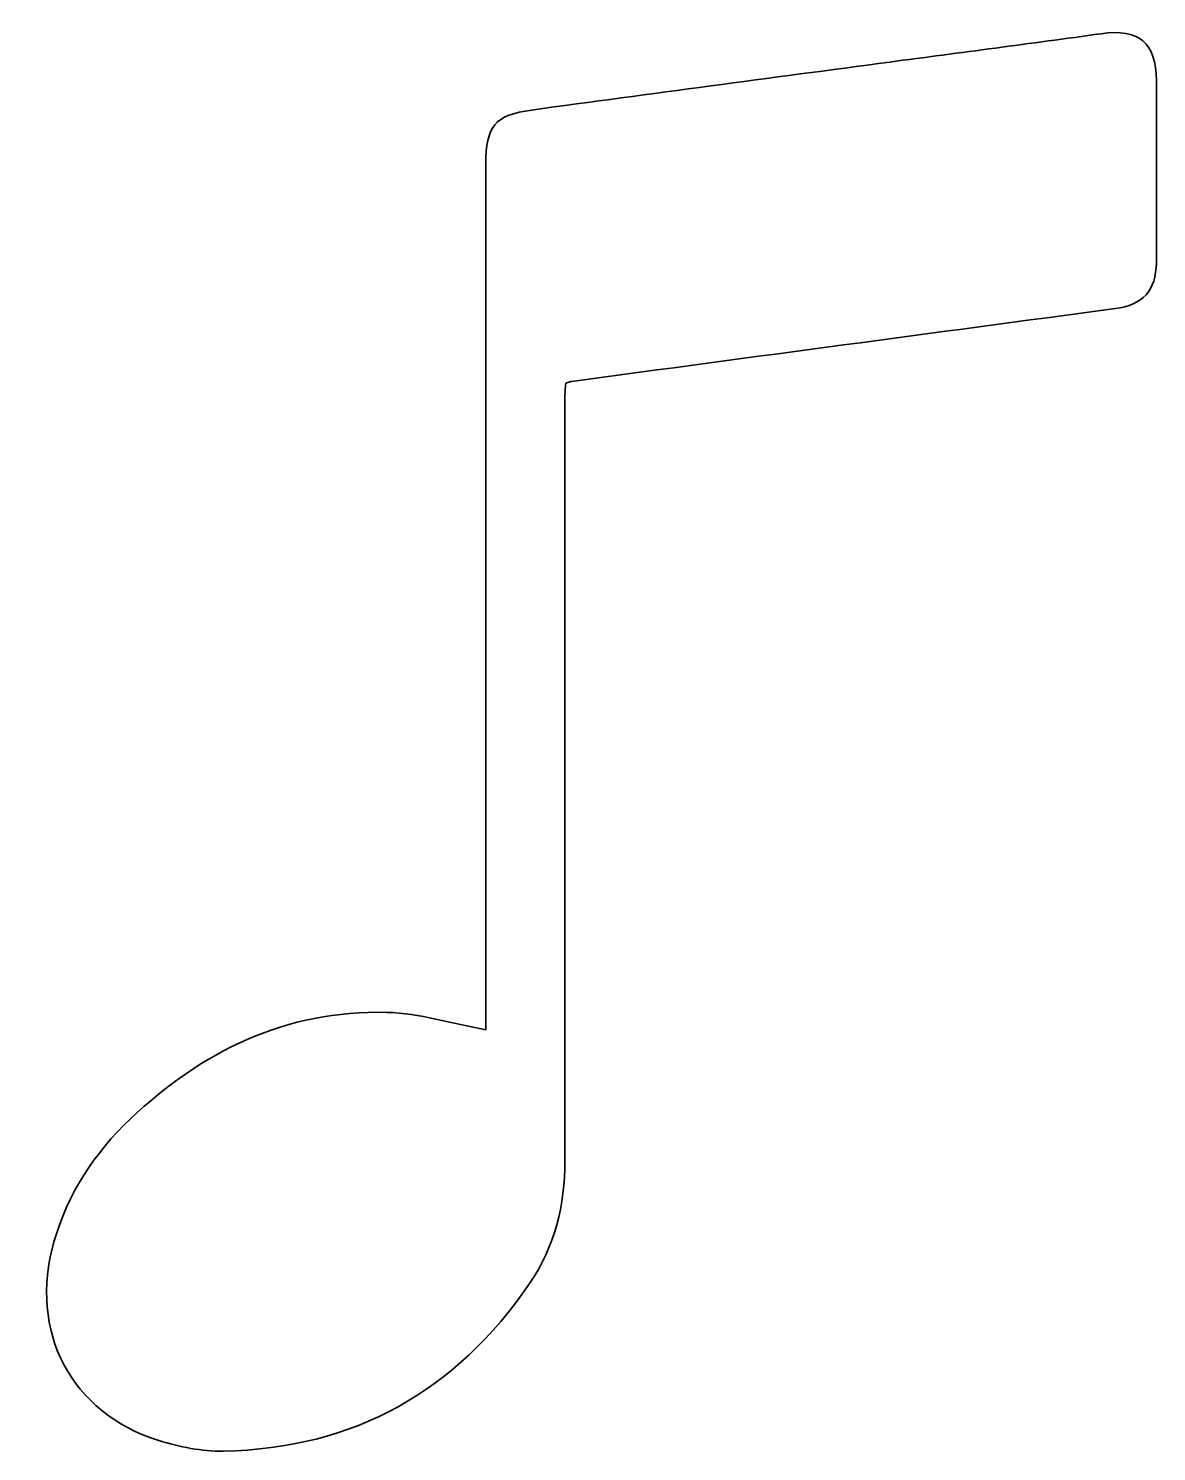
# Model space of a CAD drawing. Header units: inches. Extents: x 2.01 to 7.56, y 0.64 to 7.64.
import ezdxf

# ---------------------------------------------------------------- set-up
doc = ezdxf.new("R2010")
doc.units = ezdxf.units.IN
doc.header["$MEASUREMENT"] = 0
doc.layers.add('LAYER_1', color=179, linetype='Continuous')

# ---------------------------------------------------------------- blocks, each defined once
blk = doc.blocks.new('BLOCK 2')
at = {"layer": 'LAYER_1', "color": 7, "lineweight": 35}
for points, knots in [([(0.3859, 4.6193), (0.9725, 4.6995), (1.5594, 4.7769), (2.1462, 4.8553), (2.493, 4.9017), (2.8399, 4.9464), (3.1864, 4.9948), (3.3716, 5.0207), (3.4574, 4.951), (3.4578, 4.7643)], [3, 3, 3, 3, 4, 4, 4, 5, 5, 5, 6, 6, 6, 6]), ([(0.1603, 0.0936), (0.1603, 0.1104), (0.1603, 0.1425), (0.1603, 0.1746), (0.1603, 1.5672), (0.1603, 2.9597), (0.1603, 4.3523)], [0, 0, 0, 0, 1, 1, 1, 2, 2, 2, 2]), ([(3.4577, 3.8673), (3.4572, 3.7317), (3.3902, 3.6601), (3.2553, 3.6421), (2.3644, 3.5232), (1.4736, 3.4039), (0.5828, 3.2844), (0.5751, 3.2834), (0.5677, 3.2798), (0.5529, 3.2749)], [7, 7, 7, 7, 8, 8, 8, 9, 9, 9, 10, 10, 10, 10]), ([(0.5529, 3.2749), (0.5514, 3.251), (0.5485, 3.2251), (0.5485, 3.1992), (0.5485, 1.9494), (0.5484, 0.6996), (0.5491, -0.5502)], [10, 10, 10, 10, 11, 11, 11, 12, 12, 12, 12])]:
    blk.add_open_spline(points, degree=3, knots=knots, dxfattribs=at)
for points in [[(3.4578, 4.7643), (3.4584, 4.4653), (3.4586, 4.1663), (3.4577, 3.8673)], [(0.1603, 4.3523), (0.1603, 4.5399), (0.2027, 4.5942), (0.3859, 4.6193)], [(-1.5891, -0.3456), (-1.236, -0.0099), (-0.8217, 0.1914), (-0.327, 0.1798)], [(-0.327, 0.1798), (-0.1668, 0.1761), (-0.0078, 0.1247), (0.1603, 0.0936)], [(-1.9638, -0.949), (-1.8968, -0.7125), (-1.7656, -0.5134), (-1.5891, -0.3456)], [(0.5491, -0.5502), (0.5492, -0.7686), (0.4988, -0.9728), (0.3755, -1.1538)], [(-1.448, -1.9268), (-1.8815, -1.7903), (-2.0893, -1.3921), (-1.9638, -0.949)], [(0.3755, -1.1538), (0.014, -1.6843), (-0.4871, -1.9666), (-1.1312, -1.9791)], [(-1.1312, -1.9791), (-1.2367, -1.9811), (-1.3466, -1.9587), (-1.448, -1.9268)]]:
    blk.add_open_spline(points, degree=3, dxfattribs=at)

msp = doc.modelspace()

# ---------------------------------------------------------------- block references
at = {"color": 7, "linetype": 'Continuous'}
msp.add_blockref('BLOCK 2', (4.1014, 2.6242), dxfattribs=at)

doc.saveas('drawing.dxf')
